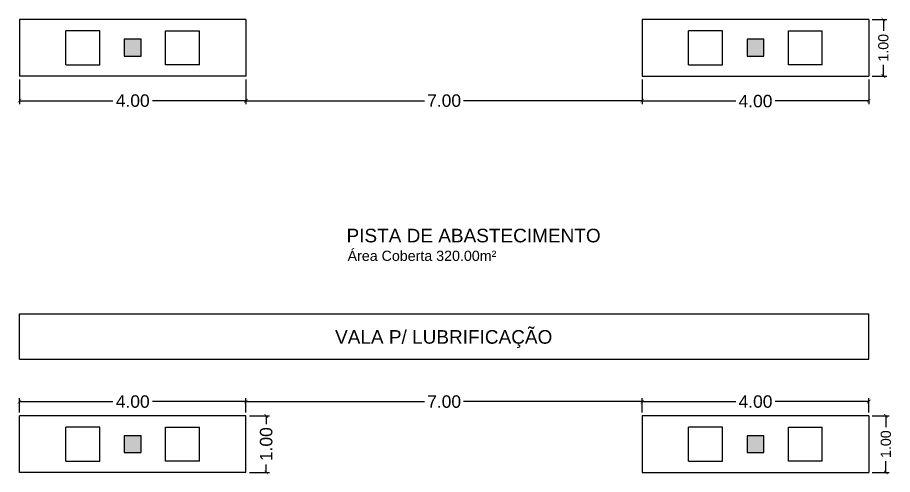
# Model space of a CAD drawing. Header units: millimetres. Extents: x 470 to 592, y 144 to 194.
# Drawn here: x 525.79 to 541.25, y 160.89 to 168.96 of the extents above; entities that cross this region are included whole.
import ezdxf

# ---------------------------------------------------------------- set-up
doc = ezdxf.new("R2010")
doc.units = ezdxf.units.MM
for name, color, linetype in [('COTA', 1, 'Continuous'), ('PAREDE', 7, 'Continuous'), ('TEXTO', 4, 'Continuous')]:
    doc.layers.add(name, color=color, linetype=linetype)
doc.styles.add('ARIAL', font='arial.ttf')
doc.styles.add('SWIS721', font='swissi.ttf')
doc.dimstyles.get("Standard").update_dxf_attribs({"dimtxt": 0.13, "dimasz": 0.05, "dimexe": 0.06, "dimexo": 0.0625, "dimgap": 0.09, "dimtad": 0, "dimzin": 0, "dimdsep": 46, "dimtxsty": 'ARIAL', "dimblk1": 'DOT', "dimblk2": 'DOT', "dimsah": 1, "dimcen": 0.06, "dimclrt": 4, "dimadec": 0, "dimazin": 0, "dimtfac": 1, "dimtofl": 0, "dimtmove": 0, "dimatfit": 3, "dimldrblk": 'DOT', "dimfxl": 0, "dimtolj": 1, "dimtzin": 0, "dimarcsym": 0})

# ---------------------------------------------------------------- blocks, each defined once
blk = doc.blocks.new('_ArchTick')
at = {"layer": 'COTA', "color": 0, "const_width": 0.15}
blk.add_lwpolyline([(-0.5, -0.5), (0.5, 0.5)], dxfattribs=at)
blk = doc.blocks.new('*D77')
at = {"layer": 'COTA', "color": 0, "transparency": 16777216}
for p, q in [((529.828, 162.048), (529.828, 162.239)), ((529.828, 162.179), (532.983, 162.179)), ((536.828, 162.179), (533.672, 162.179)), ((536.828, 161.988), (536.828, 162.239))]:
    blk.add_line(p, q, dxfattribs=at)
at = {"layer": 'DEFPOINTS', "color": 0, "transparency": 16777216}
for p in [(536.828, 162.179), (529.828, 161.988), (536.828, 161.928)]:
    blk.add_point(p, dxfattribs=at)
at = {"layer": 'COTA', "color": 0, "transparency": 16777216, "xscale": 0.06350000000000001, "yscale": 0.06350000000000001, "zscale": 0.06350000000000001, "rotation": 180}
blk.add_blockref('_ArchTick', (529.828, 162.179), dxfattribs=at)
at = {"layer": 'COTA', "color": 0, "transparency": 16777216, "xscale": 0.06350000000000001, "yscale": 0.06350000000000001, "zscale": 0.06350000000000001}
blk.add_blockref('_ArchTick', (536.828, 162.179), dxfattribs=at)
at = {"layer": 'COTA', "color": 4, "transparency": 16777216, "insert": (533.328, 162.179), "char_height": 0.22, "attachment_point": 5, "style": 'ARIAL'}
blk.add_mtext('\\A1;7.00', dxfattribs=at)
blk = doc.blocks.new('*D81')
at = {"layer": 'COTA', "color": 0, "transparency": 16777216}
for p, q in [((529.888, 161.928), (530.246, 161.928)), ((530.186, 161.928), (530.186, 161.784)), ((530.186, 160.928), (530.186, 161.071)), ((529.888, 160.928), (530.246, 160.928))]:
    blk.add_line(p, q, dxfattribs=at)
at = {"layer": 'DEFPOINTS', "color": 0, "transparency": 16777216}
for p in [(529.828, 161.928), (530.186, 161.928), (529.828, 160.928)]:
    blk.add_point(p, dxfattribs=at)
at = {"layer": 'COTA', "color": 0, "transparency": 16777216, "xscale": 0.06350000000000001, "yscale": 0.06350000000000001, "zscale": 0.06350000000000001}
for p, rotation in [((530.186, 161.928), 90), ((530.186, 160.928), 270)]:
    blk.add_blockref('_ArchTick', p, dxfattribs=dict(at, rotation=rotation))
at = {"layer": 'COTA', "color": 4, "transparency": 16777216, "insert": (530.186, 161.428), "char_height": 0.22, "attachment_point": 5, "rotation": 90, "style": 'ARIAL'}
blk.add_mtext('\\A1;1.00', dxfattribs=at)
blk = doc.blocks.new('*D82')
at = {"layer": 'COTA', "color": 0, "transparency": 16777216}
for p, q in [((525.828, 161.988), (525.828, 162.239)), ((525.828, 162.179), (527.478, 162.179)), ((529.828, 162.179), (528.178, 162.179)), ((529.828, 161.988), (529.828, 162.239))]:
    blk.add_line(p, q, dxfattribs=at)
at = {"layer": 'DEFPOINTS', "color": 0, "transparency": 16777216}
for p in [(529.828, 162.179), (525.828, 161.928), (529.828, 161.928)]:
    blk.add_point(p, dxfattribs=at)
at = {"layer": 'COTA', "color": 0, "transparency": 16777216, "xscale": 0.06350000000000001, "yscale": 0.06350000000000001, "zscale": 0.06350000000000001, "rotation": 180}
blk.add_blockref('_ArchTick', (525.828, 162.179), dxfattribs=at)
at = {"layer": 'COTA', "color": 0, "transparency": 16777216, "xscale": 0.06350000000000001, "yscale": 0.06350000000000001, "zscale": 0.06350000000000001}
blk.add_blockref('_ArchTick', (529.828, 162.179), dxfattribs=at)
at = {"layer": 'COTA', "color": 4, "transparency": 16777216, "insert": (527.828, 162.179), "char_height": 0.22, "attachment_point": 5, "style": 'ARIAL'}
blk.add_mtext('\\A1;4.00', dxfattribs=at)
blk = doc.blocks.new('*D84')
at = {"layer": 'COTA', "color": 0, "transparency": 16777216}
for p, q in [((540.888, 161.928), (541.19, 161.928)), ((541.13, 161.928), (541.13, 161.73)), ((541.13, 160.928), (541.13, 161.125)), ((540.888, 160.928), (541.19, 160.928))]:
    blk.add_line(p, q, dxfattribs=at)
at = {"layer": 'DEFPOINTS', "color": 0, "transparency": 16777216}
for p in [(540.828, 161.928), (540.828, 160.928), (541.13, 160.928)]:
    blk.add_point(p, dxfattribs=at)
at = {"layer": 'COTA', "color": 0, "transparency": 16777216, "xscale": 0.06350000000000001, "yscale": 0.06350000000000001, "zscale": 0.06350000000000001}
for p, rotation in [((541.13, 161.928), 90), ((541.13, 160.928), 270)]:
    blk.add_blockref('_ArchTick', p, dxfattribs=dict(at, rotation=rotation))
at = {"layer": 'COTA', "color": 4, "transparency": 16777216, "insert": (541.13, 161.428), "char_height": 0.18, "attachment_point": 5, "rotation": 90, "style": 'ARIAL'}
blk.add_mtext('\\A1;1.00', dxfattribs=at)
blk = doc.blocks.new('*D85')
at = {"layer": 'COTA', "color": 0, "transparency": 16777216}
for p, q in [((536.828, 161.988), (536.828, 162.239)), ((536.828, 162.179), (538.478, 162.179)), ((540.828, 162.179), (539.178, 162.179)), ((540.828, 161.988), (540.828, 162.239))]:
    blk.add_line(p, q, dxfattribs=at)
at = {"layer": 'DEFPOINTS', "color": 0, "transparency": 16777216}
for p in [(540.828, 162.179), (536.828, 161.928), (540.828, 161.928)]:
    blk.add_point(p, dxfattribs=at)
at = {"layer": 'COTA', "color": 0, "transparency": 16777216, "xscale": 0.06350000000000001, "yscale": 0.06350000000000001, "zscale": 0.06350000000000001, "rotation": 180}
blk.add_blockref('_ArchTick', (536.828, 162.179), dxfattribs=at)
at = {"layer": 'COTA', "color": 0, "transparency": 16777216, "xscale": 0.06350000000000001, "yscale": 0.06350000000000001, "zscale": 0.06350000000000001}
blk.add_blockref('_ArchTick', (540.828, 162.179), dxfattribs=at)
at = {"layer": 'COTA', "color": 4, "transparency": 16777216, "insert": (538.828, 162.179), "char_height": 0.22, "attachment_point": 5, "style": 'ARIAL'}
blk.add_mtext('\\A1;4.00', dxfattribs=at)
blk = doc.blocks.new('*D88')
at = {"layer": 'COTA', "color": 0, "transparency": 16777216}
for p, q in [((529.828, 167.868), (529.828, 167.434)), ((536.828, 167.868), (536.828, 167.434)), ((529.828, 167.494), (532.983, 167.494)), ((536.828, 167.494), (533.672, 167.494))]:
    blk.add_line(p, q, dxfattribs=at)
at = {"layer": 'DEFPOINTS', "color": 0, "transparency": 16777216}
for p in [(529.828, 167.928), (536.828, 167.928), (536.828, 167.494)]:
    blk.add_point(p, dxfattribs=at)
at = {"layer": 'COTA', "color": 0, "transparency": 16777216, "xscale": 0.06350000000000001, "yscale": 0.06350000000000001, "zscale": 0.06350000000000001, "rotation": 180}
blk.add_blockref('_ArchTick', (529.828, 167.494), dxfattribs=at)
at = {"layer": 'COTA', "color": 0, "transparency": 16777216, "xscale": 0.06350000000000001, "yscale": 0.06350000000000001, "zscale": 0.06350000000000001}
blk.add_blockref('_ArchTick', (536.828, 167.494), dxfattribs=at)
at = {"layer": 'COTA', "color": 4, "transparency": 16777216, "insert": (533.328, 167.494), "char_height": 0.22, "attachment_point": 5, "style": 'ARIAL'}
blk.add_mtext('\\A1;7.00', dxfattribs=at)
blk = doc.blocks.new('*D110')
at = {"layer": 'COTA', "color": 0, "transparency": 16777216}
for p, q in [((525.828, 167.868), (525.828, 167.434)), ((529.828, 167.868), (529.828, 167.434)), ((525.828, 167.494), (527.478, 167.494)), ((529.828, 167.494), (528.178, 167.494))]:
    blk.add_line(p, q, dxfattribs=at)
at = {"layer": 'DEFPOINTS', "color": 0, "transparency": 16777216}
for p in [(525.828, 167.928), (529.828, 167.928), (529.828, 167.494)]:
    blk.add_point(p, dxfattribs=at)
at = {"layer": 'COTA', "color": 0, "transparency": 16777216, "xscale": 0.06350000000000001, "yscale": 0.06350000000000001, "zscale": 0.06350000000000001, "rotation": 180}
blk.add_blockref('_ArchTick', (525.828, 167.494), dxfattribs=at)
at = {"layer": 'COTA', "color": 0, "transparency": 16777216, "xscale": 0.06350000000000001, "yscale": 0.06350000000000001, "zscale": 0.06350000000000001}
blk.add_blockref('_ArchTick', (529.828, 167.494), dxfattribs=at)
at = {"layer": 'COTA', "color": 4, "transparency": 16777216, "insert": (527.828, 167.494), "char_height": 0.22, "attachment_point": 5, "style": 'ARIAL'}
blk.add_mtext('\\A1;4.00', dxfattribs=at)
blk = doc.blocks.new('*D124')
at = {"layer": 'COTA', "color": 0, "transparency": 16777216}
for p, q in [((540.888, 168.928), (541.147, 168.928)), ((541.087, 168.928), (541.087, 168.73)), ((541.087, 167.928), (541.087, 168.125)), ((540.888, 167.928), (541.147, 167.928))]:
    blk.add_line(p, q, dxfattribs=at)
at = {"layer": 'DEFPOINTS', "color": 0, "transparency": 16777216}
for p in [(540.828, 168.928), (540.828, 167.928), (541.087, 167.928)]:
    blk.add_point(p, dxfattribs=at)
at = {"layer": 'COTA', "color": 0, "transparency": 16777216, "xscale": 0.06350000000000001, "yscale": 0.06350000000000001, "zscale": 0.06350000000000001}
for p, rotation in [((541.087, 168.928), 90), ((541.087, 167.928), 270)]:
    blk.add_blockref('_ArchTick', p, dxfattribs=dict(at, rotation=rotation))
at = {"layer": 'COTA', "color": 4, "transparency": 16777216, "insert": (541.087, 168.428), "char_height": 0.18, "attachment_point": 5, "rotation": 90, "style": 'ARIAL'}
blk.add_mtext('\\A1;1.00', dxfattribs=at)
blk = doc.blocks.new('*D125')
at = {"layer": 'COTA', "color": 0, "transparency": 16777216}
for p, q in [((536.828, 167.868), (536.828, 167.434)), ((540.828, 167.868), (540.828, 167.434)), ((536.828, 167.494), (538.478, 167.494)), ((540.828, 167.494), (539.178, 167.494))]:
    blk.add_line(p, q, dxfattribs=at)
at = {"layer": 'DEFPOINTS', "color": 0, "transparency": 16777216}
for p in [(536.828, 167.928), (540.828, 167.928), (540.828, 167.494)]:
    blk.add_point(p, dxfattribs=at)
at = {"layer": 'COTA', "color": 0, "transparency": 16777216, "xscale": 0.06350000000000001, "yscale": 0.06350000000000001, "zscale": 0.06350000000000001, "rotation": 180}
blk.add_blockref('_ArchTick', (536.828, 167.494), dxfattribs=at)
at = {"layer": 'COTA', "color": 0, "transparency": 16777216, "xscale": 0.06350000000000001, "yscale": 0.06350000000000001, "zscale": 0.06350000000000001}
blk.add_blockref('_ArchTick', (540.828, 167.494), dxfattribs=at)
at = {"layer": 'COTA', "color": 4, "transparency": 16777216, "insert": (538.828, 167.485), "char_height": 0.22, "attachment_point": 5, "style": 'ARIAL'}
blk.add_mtext('\\A1;4.00', dxfattribs=at)

msp = doc.modelspace()

# ---------------------------------------------------------------- hatches: boundary and pattern name
h = msp.add_hatch(color=256)
h.paths.add_polyline_path([(527.978, 168.578), (527.678, 168.578), (527.678, 168.278), (527.978, 168.278)])
h.paths.add_polyline_path([(538.978, 168.578), (538.678, 168.578), (538.678, 168.278), (538.978, 168.278)])
h.paths.add_polyline_path([(538.678, 161.578), (538.678, 161.278), (538.978, 161.278), (538.978, 161.578)])
h.paths.add_polyline_path([(527.678, 161.578), (527.678, 161.278), (527.978, 161.278), (527.978, 161.578)])

# ---------------------------------------------------------------- linework, layer by layer
for p, q in [((527.247, 168.728), (526.647, 168.728)), ((526.647, 168.128), (526.647, 168.728)), ((527.247, 168.128), (527.247, 168.728)), ((528.408, 168.728), (529.008, 168.728)), ((528.408, 168.128), (528.408, 168.728)), ((529.008, 168.128), (529.008, 168.728)), ((537.647, 168.128), (537.647, 168.728)), ((538.247, 168.728), (537.647, 168.728)), ((538.247, 168.128), (538.247, 168.728)), ((539.408, 168.128), (539.408, 168.728)), ((539.408, 168.728), (540.008, 168.728)), ((540.008, 168.128), (540.008, 168.728)), ((526.647, 168.128), (527.247, 168.128)), ((529.008, 168.128), (528.408, 168.128)), ((537.647, 168.128), (538.247, 168.128)), ((540.008, 168.128), (539.408, 168.128)), ((526.647, 161.128), (526.647, 161.728)), ((527.247, 161.728), (526.647, 161.728)), ((527.247, 161.128), (527.247, 161.728)), ((528.408, 161.128), (528.408, 161.728)), ((528.408, 161.728), (529.008, 161.728)), ((529.008, 161.128), (529.008, 161.728)), ((538.247, 161.728), (537.647, 161.728)), ((537.647, 161.128), (537.647, 161.728)), ((538.247, 161.128), (538.247, 161.728)), ((539.408, 161.728), (540.008, 161.728)), ((539.408, 161.128), (539.408, 161.728)), ((540.008, 161.128), (540.008, 161.728)), ((526.647, 161.128), (527.247, 161.128)), ((529.008, 161.128), (528.408, 161.128)), ((537.647, 161.128), (538.247, 161.128)), ((540.008, 161.128), (539.408, 161.128))]:
    msp.add_line(p, q)
at = {"layer": 'PAREDE'}
for p, q in [((525.828, 168.928), (525.828, 167.928)), ((529.828, 168.928), (525.828, 168.928)), ((529.828, 168.928), (529.828, 167.928)), ((540.828, 168.928), (536.828, 168.928)), ((536.828, 168.928), (536.828, 167.928)), ((540.828, 168.928), (540.828, 167.928)), ((527.678, 168.578), (527.678, 168.278)), ((527.978, 168.578), (527.678, 168.578)), ((527.978, 168.278), (527.978, 168.578)), ((538.678, 168.578), (538.678, 168.278)), ((538.978, 168.578), (538.678, 168.578)), ((538.978, 168.278), (538.978, 168.578)), ((527.678, 168.278), (527.978, 168.278)), ((538.678, 168.278), (538.978, 168.278)), ((529.828, 167.928), (525.828, 167.928)), ((536.828, 167.928), (540.828, 167.928)), ((525.828, 163.728), (540.828, 163.728)), ((525.828, 162.928), (525.828, 163.728)), ((540.828, 162.928), (540.828, 163.728)), ((525.828, 162.928), (540.828, 162.928)), ((529.828, 161.928), (525.828, 161.928)), ((525.828, 160.928), (525.828, 161.928)), ((529.828, 160.928), (529.828, 161.928)), ((540.828, 161.928), (536.828, 161.928)), ((536.828, 161.928), (536.828, 160.928)), ((540.828, 161.928), (540.828, 160.928)), ((527.978, 161.578), (527.678, 161.578)), ((527.678, 161.578), (527.678, 161.278)), ((527.978, 161.278), (527.978, 161.578)), ((538.978, 161.578), (538.678, 161.578)), ((538.678, 161.578), (538.678, 161.278)), ((538.978, 161.578), (538.678, 161.578)), ((538.678, 161.578), (538.678, 161.278)), ((538.978, 161.278), (538.978, 161.578)), ((538.978, 161.278), (538.978, 161.578)), ((527.678, 161.278), (527.978, 161.278)), ((538.678, 161.278), (538.978, 161.278)), ((538.678, 161.278), (538.978, 161.278)), ((529.828, 160.928), (525.828, 160.928)), ((536.828, 160.928), (540.828, 160.928))]:
    msp.add_line(p, q, dxfattribs=at)

# ---------------------------------------------------------------- texts
at = {"layer": 'TEXTO', "style": 'SWIS721'}
for s, height, p in [('PISTA DE ABASTECIMENTO', 0.24, (531.604, 164.992)), ('Área Coberta 320.00m²', 0.18, (531.623, 164.664)), ('VALA P/ LUBRIFICAÇÃO', 0.24, (531.402, 163.202))]:
    msp.add_text(s, height=height, dxfattribs=at).set_placement(p)

# ---------------------------------------------------------------- dimensions: what is measured, and where the dimension line sits
at = {"layer": 'COTA'}
for base, p1, p2, angle, override, picture, middle in [((541.087, 167.928), (540.828, 168.928), (540.828, 167.928), 90, {"dimtxt": 0.18, "dimasz": 0.0635, "dimexo": 0.06, "dimgap": 0.06, "dimtad": 1, "dimblk": 'ARCHTICK', "dimsah": 0, "dimtmove": 2, "dimldrblk": 'ArchTick'}, '*D124', (541.087, 168.428)), ((529.828, 167.494), (525.828, 167.928), (529.828, 167.928), 180, {"dimtxt": 0.22, "dimasz": 0.0635, "dimexo": 0.06, "dimgap": 0.06, "dimtad": 1, "dimblk": 'ARCHTICK', "dimsah": 0, "dimtmove": 2, "dimldrblk": 'ArchTick'}, '*D110', (527.828, 167.494)), ((529.828, 162.179), (525.828, 161.928), (529.828, 161.928), 180, {"dimtxt": 0.22, "dimasz": 0.0635, "dimexo": 0.06, "dimgap": 0.06, "dimtad": 1, "dimblk": 'ARCHTICK', "dimsah": 0, "dimtmove": 2, "dimldrblk": 'ArchTick'}, '*D82', (527.828, 162.179)), ((530.186, 161.928), (529.828, 160.928), (529.828, 161.928), 90, {"dimtxt": 0.22, "dimasz": 0.0635, "dimexo": 0.06, "dimgap": 0.06, "dimtad": 1, "dimblk": 'ARCHTICK', "dimsah": 0, "dimtmove": 2, "dimldrblk": 'ArchTick'}, '*D81', (530.186, 161.428)), ((541.13, 160.928), (540.828, 161.928), (540.828, 160.928), 90, {"dimtxt": 0.18, "dimasz": 0.0635, "dimexo": 0.06, "dimgap": 0.06, "dimtad": 1, "dimblk": 'ARCHTICK', "dimsah": 0, "dimtmove": 2, "dimldrblk": 'ArchTick'}, '*D84', (541.13, 161.428))]:
    dim = msp.add_linear_dim(base=base, p1=p1, p2=p2, angle=angle, dimstyle='Standard', override=override, dxfattribs=at)
    dim.commit()
    dim.dimension.update_dxf_attribs({"geometry": picture, "text_midpoint": middle, "dimtype": 160})
for base, p1, p2, picture, middle in [((536.828, 167.494), (529.828, 167.928), (536.828, 167.928), '*D88', (533.328, 167.494)), ((540.828, 167.494), (536.828, 167.928), (540.828, 167.928), '*D125', (538.828, 167.485)), ((536.828, 162.179), (529.828, 161.988), (536.828, 161.928), '*D77', (533.328, 162.179)), ((540.828, 162.179), (536.828, 161.928), (540.828, 161.928), '*D85', (538.828, 162.179))]:
    dim = msp.add_linear_dim(base=base, p1=p1, p2=p2, dimstyle='Standard', override={"dimtxt": 0.22, "dimasz": 0.0635, "dimexo": 0.06, "dimgap": 0.06, "dimtad": 1, "dimblk": 'ARCHTICK', "dimsah": 0, "dimtmove": 2, "dimldrblk": 'ArchTick'}, dxfattribs=at)
    dim.commit()
    dim.dimension.update_dxf_attribs({"geometry": picture, "text_midpoint": middle, "dimtype": 160})

doc.saveas('drawing.dxf')
